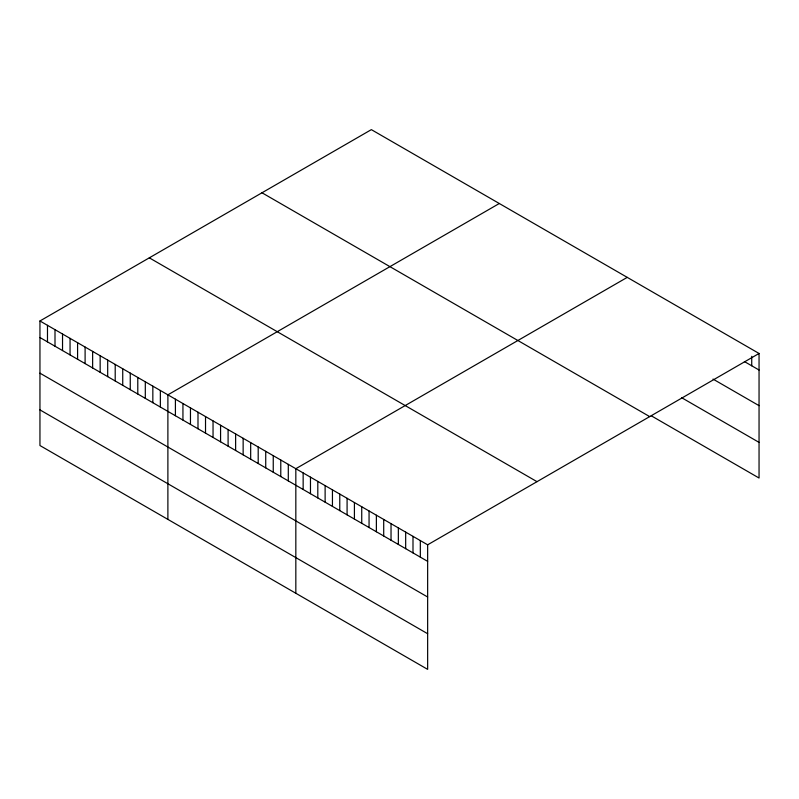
<?xml version="1.0" encoding="UTF-8"?>
<svg xmlns="http://www.w3.org/2000/svg" width="799" height="799" viewBox="0 0 799 799"><rect width="100%" height="100%" fill="white"/><g stroke="black" fill="none" stroke-linecap="round" stroke-linejoin="round"><path stroke-width="1.2" d="M39.95 320.978L427.645 544.808L427.645 669.362L39.95 445.532L39.95 320.978L371.355 129.638L759.05 353.468L759.05 478.022L651.295 415.81M499.295 203.505L167.89 394.836L167.89 519.39M627.235 277.373L295.83 468.703L295.83 593.258M427.645 544.808L759.05 353.468M744.408 361.567L759.05 370.017M713.018 379.086L759.05 405.662M681.637 397.692L759.05 442.386M261.992 192.779L649.687 416.609M149.313 257.837L537.008 481.667M39.95 337.528L427.645 561.357M39.95 373.163L427.645 597.003M39.95 409.887L427.645 633.717M751.729 356.334L751.729 365.792M420.324 540.583L420.324 557.133M412.993 536.349L412.993 552.898M405.672 532.124L405.672 548.673M398.351 527.899L398.351 544.449M391.031 523.665L391.031 540.214M383.71 519.44L383.71 535.989M376.379 515.215L376.379 531.764M369.058 510.98L369.058 527.53M361.737 506.756L361.737 523.305M354.416 502.531L354.416 519.08M347.086 498.296L347.086 514.846M339.765 494.072L339.765 510.621M332.444 489.847L332.444 506.396M325.123 485.612L325.123 502.162M317.802 481.388L317.802 497.937M310.471 477.163L310.471 493.712M303.151 472.928L303.151 489.477M288.299 464.359L288.299 480.908M280.779 460.014L280.779 476.564M273.248 455.67L273.248 472.219M265.727 451.325L265.727 467.874M258.197 446.981L258.197 463.53M250.676 442.636L250.676 459.185M243.146 438.291L243.146 454.841M235.625 433.947L235.625 450.496M228.095 429.602L228.095 446.152M220.574 425.258L220.574 441.807M213.043 420.913L213.043 437.462M205.523 416.569L205.523 433.118M197.992 412.214L197.992 428.773M190.462 407.87L190.462 424.419M182.941 403.525L182.941 420.074M175.41 399.18L175.41 415.73M160.359 390.491L160.359 407.041M152.839 386.147L152.839 402.696M145.308 381.802L145.308 398.351M137.788 377.458L137.788 394.007M130.257 373.113L130.257 389.662M122.736 368.768L122.736 385.318M115.206 364.424L115.206 380.973M107.685 360.079L107.685 376.629M100.155 355.735L100.155 372.284M92.634 351.39L92.634 367.94M85.103 347.046L85.103 363.595M77.583 342.701L77.583 359.25M70.052 338.357L70.052 354.906M62.532 334.012L62.532 350.561M55.001 329.667L55.001 346.217M47.481 325.323L47.481 341.872"/></g></svg>
